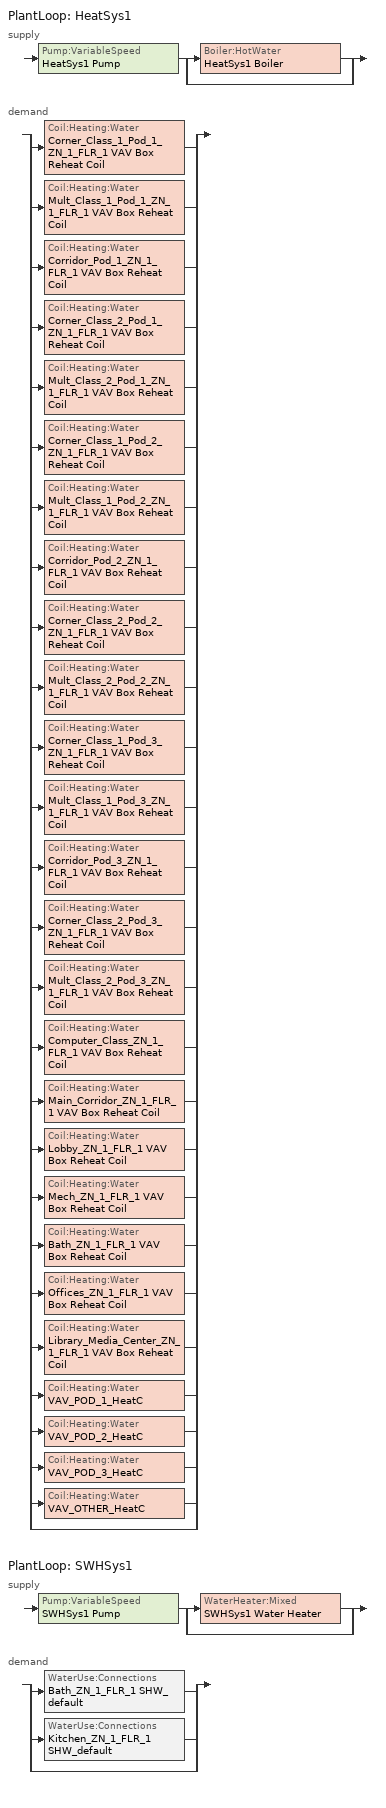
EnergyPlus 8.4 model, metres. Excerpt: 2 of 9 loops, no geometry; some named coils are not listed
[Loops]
PlantLoop 'HeatSys1'
 supply: Pump:VariableSpeed 'HeatSys1 Pump' > split
  | Boiler:HotWater 'HeatSys1 Boiler'
  | bypass
 demand: split
  | Coil:Heating:Water 'Corner_Class_1_Pod_1_ZN_1_FLR_1 VAV Box Reheat Coil'
  | Coil:Heating:Water 'Mult_Class_1_Pod_1_ZN_1_FLR_1 VAV Box Reheat Coil'
  | Coil:Heating:Water 'Corridor_Pod_1_ZN_1_FLR_1 VAV Box Reheat Coil'
  | Coil:Heating:Water 'Corner_Class_2_Pod_1_ZN_1_FLR_1 VAV Box Reheat Coil'
  | Coil:Heating:Water 'Mult_Class_2_Pod_1_ZN_1_FLR_1 VAV Box Reheat Coil'
  | Coil:Heating:Water 'Corner_Class_1_Pod_2_ZN_1_FLR_1 VAV Box Reheat Coil'
  | Coil:Heating:Water 'Mult_Class_1_Pod_2_ZN_1_FLR_1 VAV Box Reheat Coil'
  | Coil:Heating:Water 'Corridor_Pod_2_ZN_1_FLR_1 VAV Box Reheat Coil'
  | Coil:Heating:Water 'Corner_Class_2_Pod_2_ZN_1_FLR_1 VAV Box Reheat Coil'
  | Coil:Heating:Water 'Mult_Class_2_Pod_2_ZN_1_FLR_1 VAV Box Reheat Coil'
  | Coil:Heating:Water 'Corner_Class_1_Pod_3_ZN_1_FLR_1 VAV Box Reheat Coil'
  | Coil:Heating:Water 'Mult_Class_1_Pod_3_ZN_1_FLR_1 VAV Box Reheat Coil'
  | Coil:Heating:Water 'Corridor_Pod_3_ZN_1_FLR_1 VAV Box Reheat Coil'
  | Coil:Heating:Water 'Corner_Class_2_Pod_3_ZN_1_FLR_1 VAV Box Reheat Coil'
  | Coil:Heating:Water 'Mult_Class_2_Pod_3_ZN_1_FLR_1 VAV Box Reheat Coil'
  | Coil:Heating:Water 'Computer_Class_ZN_1_FLR_1 VAV Box Reheat Coil'
  | Coil:Heating:Water 'Main_Corridor_ZN_1_FLR_1 VAV Box Reheat Coil'
  | Coil:Heating:Water 'Lobby_ZN_1_FLR_1 VAV Box Reheat Coil'
  | Coil:Heating:Water 'Mech_ZN_1_FLR_1 VAV Box Reheat Coil'
  | Coil:Heating:Water 'Bath_ZN_1_FLR_1 VAV Box Reheat Coil'
  | Coil:Heating:Water 'Offices_ZN_1_FLR_1 VAV Box Reheat Coil'
  | Coil:Heating:Water 'Library_Media_Center_ZN_1_FLR_1 VAV Box Reheat Coil'
  | Coil:Heating:Water 'VAV_POD_1_HeatC'
  | Coil:Heating:Water 'VAV_POD_2_HeatC'
  | Coil:Heating:Water 'VAV_POD_3_HeatC'
  | Coil:Heating:Water 'VAV_OTHER_HeatC'
  | bypass
PlantLoop 'SWHSys1'
 supply: Pump:VariableSpeed 'SWHSys1 Pump' > split
  | WaterHeater:Mixed 'SWHSys1 Water Heater'
  | bypass
 demand: split
  | WaterUse:Connections 'Bath_ZN_1_FLR_1 SHW_default'
  | WaterUse:Connections 'Kitchen_ZN_1_FLR_1 SHW_default'
  | bypass
[Coil:Heating:Water] Availability Schedule=ALWAYS_ON; U-Factor Times Area Value {W/K}=AUTOSIZE; Maximum Water Flow Rate {m3/s}=AUTOSIZE; Performance Input Method=UFactorTimesAreaAndDesignWaterFlowRate; Rated Capacity {W}=AUTOSIZE; Rated Inlet Water Temperature {C}=82.2; Rated Inlet Air Temperature {C}=16.6; Rated Outlet Water Temperature {C}=71.1; Rated Outlet Air Temperature {C}=32.2
Bath_ZN_1_FLR_1 VAV Box Reheat Coil; Computer_Class_ZN_1_FLR_1 VAV Box Reheat Coil; Corner_Class_1_Pod_1_ZN_1_FLR_1 VAV Box Reheat Coil; Corner_Class_1_Pod_2_ZN_1_FLR_1 VAV Box Reheat Coil; Corner_Class_1_Pod_3_ZN_1_FLR_1 VAV Box Reheat Coil; Corner_Class_2_Pod_1_ZN_1_FLR_1 VAV Box Reheat Coil; Corner_Class_2_Pod_2_ZN_1_FLR_1 VAV Box Reheat Coil; Corner_Class_2_Pod_3_ZN_1_FLR_1 VAV Box Reheat Coil; Corridor_Pod_1_ZN_1_FLR_1 VAV Box Reheat Coil; Corridor_Pod_2_ZN_1_FLR_1 VAV Box Reheat Coil; Corridor_Pod_3_ZN_1_FLR_1 VAV Box Reheat Coil; Library_Media_Center_ZN_1_FLR_1 VAV Box Reheat Coil; Lobby_ZN_1_FLR_1 VAV Box Reheat Coil; Main_Corridor_ZN_1_FLR_1 VAV Box Reheat Coil; Mech_ZN_1_FLR_1 VAV Box Reheat Coil; Mult_Class_1_Pod_1_ZN_1_FLR_1 VAV Box Reheat Coil; Mult_Class_1_Pod_2_ZN_1_FLR_1 VAV Box Reheat Coil; Mult_Class_1_Pod_3_ZN_1_FLR_1 VAV Box Reheat Coil; Mult_Class_2_Pod_1_ZN_1_FLR_1 VAV Box Reheat Coil; Mult_Class_2_Pod_2_ZN_1_FLR_1 VAV Box Reheat Coil; Mult_Class_2_Pod_3_ZN_1_FLR_1 VAV Box Reheat Coil; Offices_ZN_1_FLR_1 VAV Box Reheat Coil
[SetpointManager:Scheduled] Control Variable=Temperature
Name | Schedule | Setpoint Node or NodeList
HeatSys1 Boiler Setpoint Manager | HW-Loop-Temp-Schedule | HeatSys1 Supply Equipment Outlet Node
HeatSys1 Loop Setpoint Manager | HW-Loop-Temp-Schedule | HeatSys1 Supply Outlet Node
SWHSys1 Loop Setpoint Manager | SWHSys1-Loop-Temp-Schedule | SWHSys1 Supply Outlet Node
[Boiler:HotWater]
HeatSys1 Boiler: Fuel Type=NATURALGAS; Nominal Capacity {W}=AUTOSIZE; Nominal Thermal Efficiency=0.75; Efficiency Curve Temperature Evaluation Variable=LeavingBoiler; Design Water Outlet Temperature {C}=82.2; Design Water Flow Rate {m3/s}=AUTOSIZE; Minimum Part Load Ratio=0; Maximum Part Load Ratio=1.2; Optimum Part Load Ratio=1; Water Outlet Upper Temperature Limit {C}=95; Boiler Flow Mode=LeavingSetpointModulated; Parasitic Electric Load {W}=0; Sizing Factor=1
[Pump:VariableSpeed] Rated Flow Rate {m3/s}=AUTOSIZE; Rated Power Consumption {W}=AUTOSIZE; Fraction of Motor Inefficiencies to Fluid Stream=0; Coefficient 1 of the Part Load Performance Curve=0; Coefficient 2 of the Part Load Performance Curve=1; Coefficient 3 of the Part Load Performance Curve=0; Coefficient 4 of the Part Load Performance Curve=0; Minimum Flow Rate {m3/s}=0; Pump Control Type=Intermittent
Name | Rated Pump Head {Pa} | Motor Efficiency
HeatSys1 Pump | 179352 | 0.9
SWHSys1 Pump | 1 | 1
[PlantEquipmentList]
HeatSys1 Equipment List: HeatSys1 Boiler
SWHSys1 Equipment List: SWHSys1 Water Heater
[Sizing:Plant] Loop Type=Heating
Name | Design Loop Exit Temperature {C} | Loop Design Temperature Difference {deltaC}
HeatSys1 | 82.2 | 11.1
SWHSys1 | 60 | 5
[PlantEquipmentOperationSchemes] Control Scheme 1 Schedule=PlantOnSched
Name | Control Scheme 1
HeatSys1 Loop Operation Scheme List | HeatSys1 Operation Scheme
SWHSys1 Loop Operation Scheme List | SWHSys1 Operation Scheme
[PlantEquipmentOperation:HeatingLoad] Load Range 1 Lower Limit {W}=0; Load Range 1 Upper Limit {W}=1000000000000000
Name | Range 1 Equipment List
HeatSys1 Operation Scheme | HeatSys1 Equipment List
SWHSys1 Operation Scheme | SWHSys1 Equipment List
[PlantLoop] Fluid Type=Water; Minimum Loop Temperature {C}=10; Maximum Loop Flow Rate {m3/s}=AUTOSIZE; Minimum Loop Flow Rate {m3/s}=0; Plant Loop Volume {m3}=AUTOSIZE; Load Distribution Scheme=Optimal
Name | Plant Equipment Operation Scheme | Maximum Loop Temperature {C}
HeatSys1 | HeatSys1 Loop Operation Scheme List | 100
SWHSys1 | SWHSys1 Loop Operation Scheme List | 60
[WaterHeater:Mixed]
SWHSys1 Water Heater: Tank Volume {m3}=1; Setpoint Temperature Schedule=SWHSys1 Water Heater Setpoint Temperature Schedule Name; Deadband Temperature Difference {deltaC}=2; Maximum Temperature Limit {C}=82.2222; Heater Control Type=Cycle; Heater Maximum Capacity {W}=845000; Heater Fuel Type=NATURALGAS; Heater Thermal Efficiency=0.8; Off Cycle Parasitic Fuel Consumption Rate {W}=20; Off Cycle Parasitic Fuel Type=NATURALGAS; Off Cycle Parasitic Heat Fraction to Tank=0.8; On Cycle Parasitic Fuel Type=NATURALGAS; Ambient Temperature Indicator=SCHEDULE; Ambient Temperature Schedule=SWHSys1 Water Heater Ambient Temperature Schedule Name; Off Cycle Loss Coefficient to Ambient Temperature {W/K}=6; On Cycle Loss Coefficient to Ambient Temperature {W/K}=6; Use Side Effectiveness=1; Source Side Effectiveness=1; Use Side Design Flow Rate {m3/s}=AUTOSIZE; Source Side Design Flow Rate {m3/s}=AUTOSIZE; Indirect Water Heating Recovery Time {hr}=1.5
[WaterUse:Equipment] Flow Rate Fraction Schedule=BLDG_SWH_SCH; Sensible Fraction Schedule=SHW_default Sensible fract sched; Latent Fraction Schedule=SHW_default Latent fract sched
Name | Peak Flow Rate {m3/s} | Target Temperature Schedule | Hot Water Supply Temperature Schedule | Zone
Bath_ZN_1_FLR_1 SHW_default | 5.94e-05 | SHW_Bath Temp Sched | SHW_Bath Hot Supply Temp Sched | Bath_ZN_1_FLR_1
Kitchen_ZN_1_FLR_1 SHW_default | 0.000105 | SHW_Kitchen Temp Sched | SHW_Kitchen Hot Supply Temp Sched | Kitchen_ZN_1_FLR_1
[WaterUse:Connections]
Name | Water Use Equipment 1
Bath_ZN_1_FLR_1 SHW_default | Bath_ZN_1_FLR_1 SHW_default
Kitchen_ZN_1_FLR_1 SHW_default | Kitchen_ZN_1_FLR_1 SHW_default
[Schedule:Compact]
ALWAYS_ON; PlantOnSched: Through: 12/31, For: AllDays, Until: 24:00, 1
HW-Loop-Temp-Schedule: Through: 12/31, For: AllDays, Until: 24:00, 67
BLDG_SWH_SCH: Through: 6/30, For: Weekdays SummerDesignDay, Until: 07:00, 0.05, Until: 08:00, 0.1, Until: 09:00, 0.34, Until: 10:00, 0.6, Until: 11:00, 0.63, Until: 12:00, 0.72, Until: 13:00, 0.79, Until: 14:00, 0.83, Until: 15:00, 0.61, Until: 16:00, 0.65, Until: 18:00, 0.1, Until: 19:00, 0.19, Until: 20:00, 0.25, Until: 22:00, 0.22, Until: 23:00, 0.12, Until: 24:00, 0.09, For: Saturday WinterDesignDay, Until: 09:00, 0.03, Until: 13:00, 0.05, Until: 24:00, 0.03, For: AllOtherDays, Until: 08:00, 0.03, Until: 14:00, 0.05, Until: 24:00, 0.03, Through: 9/1, For: Weekdays SummerDesignDay, Until: 07:00, 0.05, Until: 18:00, 0.1, Until: 19:00, 0.19, Until: 20:00, 0.25, Until: 22:00, 0.22, Until: 23:00, 0.12, Until: 24:00, 0.09, For: Saturday WinterDesignDay, Until: 09:00, 0.03, Until: 13:00, 0.05, Until: 24:00, 0.03, For: AllOtherDays, Until: 08:00, 0.03, Until: 14:00, 0.05, Until: 24:00, 0.03, Through: 12/31, For: Weekdays SummerDesignDay, Until: 07:00, 0.05, Until: 08:00, 0.1, Until: 09:00, 0.34, Until: 10:00, 0.6, Until: 11:00, 0.63, Until: 12:00, 0.72, Until: 13:00, 0.79, Until: 14:00, 0.83, Until: 15:00, 0.61, Until: 16:00, 0.65, Until: 18:00, 0.1, Until: 19:00, 0.19, Until: 20:00, 0.25, Until: 22:00, 0.22, Until: 23:00, 0.12, Until: 24:00, 0.09, For: Saturday WinterDesignDay, Until: 09:00, 0.03, Until: 13:00, 0.05, Until: 24:00, 0.03, For: AllOtherDays, Until: 08:00, 0.03, Until: 14:00, 0.05, Until: 24:00, 0.03
SHW_default Latent fract sched: Through: 12/31, For: AllDays, Until: 24:00, 0.05
SHW_default Sensible fract sched: Through: 12/31, For: AllDays, Until: 24:00, 0.2
SHW_Bath Hot Supply Temp Sched; SHW_Bath Temp Sched: Through: 12/31, For: AllDays, Until: 24:00, 43.3
SHW_Kitchen Hot Supply Temp Sched; SHW_Kitchen Temp Sched: Through: 12/31, For: AllDays, Until: 24:00, 49
SWHSys1 Water Heater Ambient Temperature Schedule Name: Through: 12/31, For: AllDays, Until: 24:00, 22
SWHSys1 Water Heater Setpoint Temperature Schedule Name; SWHSys1-Loop-Temp-Schedule: Through: 12/31, For: AllDays, Until: 24:00, 60
